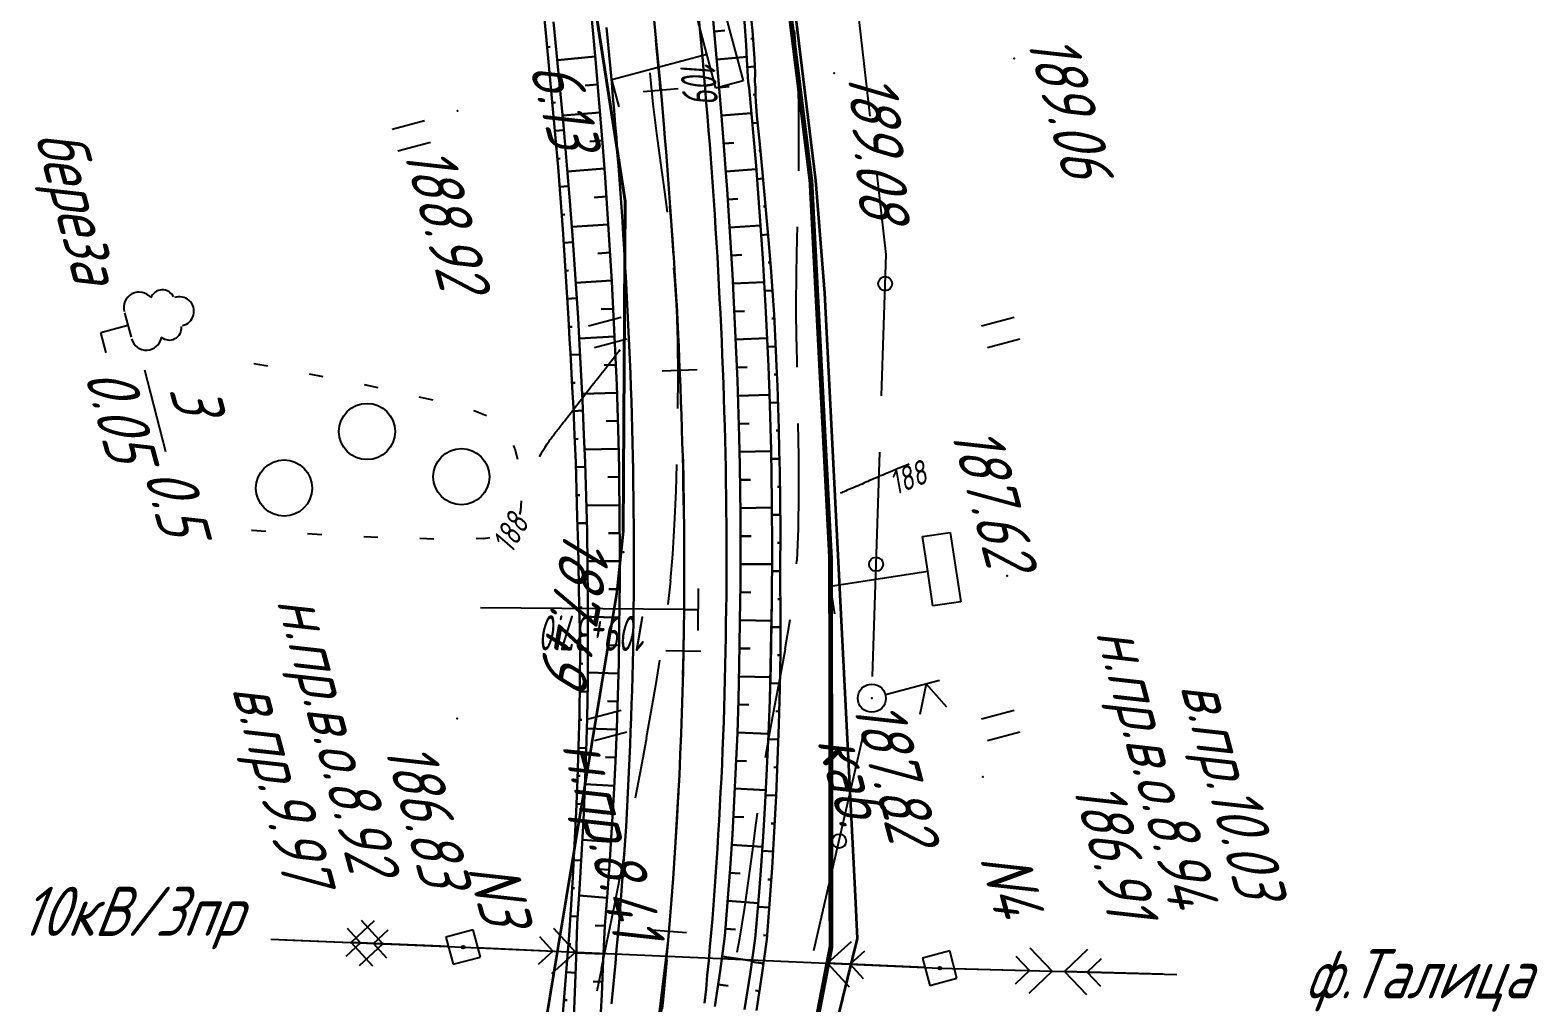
# Model space of a CAD drawing. Header units: millimetres. Extents: x -698 to 8131, y -704 to 4503.
# Drawn here: x 6876.2 to 6983.6, y 948.6 to 1017.9 of the extents above; entities that cross this region are included whole.
import ezdxf

# ---------------------------------------------------------------- set-up
doc = ezdxf.new("R2010")
doc.units = ezdxf.units.MM
doc.linetypes.add('CONTI', pattern=[0])
doc.linetypes.add('STROT', pattern=[1.7, 0.5, -1.2])
for name, color, linetype, lineweight in [('10', 1, 'Continuous', 35), ('КОПИЯ_ОСЬ_13_ОТКОСЫ', 7, 'Continuous', 30), ('КОПИЯ_ОСЬ_ГРАНИЦЫ_ПОЛОС', 7, 'Continuous', 30), ('ОСЬ_ВЕРХ_ПОКРЫТИЯ_ГРАНИЦЫ_ПОЛОС', 7, 'Continuous', 30), ('ОСЬ_ВЕРХ_ПОКРЫТИЯ_ОСЬ', 1, 'Continuous', 30)]:
    doc.layers.add(name, color=color, linetype=linetype, lineweight=lineweight)
for name, color, linetype in [('_Ростелеком', 6, 'Continuous'), ('GOR_BDEFAULT', 212, 'CONTI'), ('NAD_MDEFAULT', 7, 'CONTI'), ('PI_OTDEFAULT', 172, 'CONTI'), ('PI_TTDEFAULT', 5, 'CONTI'), ('PLN_O', 7, 'CONTI'), ('SIT_LDEFAULT', 7, 'CONTI'), ('USLZNDEFAULT', 7, 'CONTI'), ('ZAPSKDEFAULT', 7, 'CONTI'), ('ОСЬ_ВЕРХ_ПОКРЫТИЯ_ОТКОСЫ', 7, 'Continuous'), ('ОСЬ_ВЕРХ_ПОКРЫТИЯ_ПИКЕТЫ', 1, 'Continuous'), ('ОСЬ_ВЕРХ_ПОКРЫТИЯ_РАЗБИВКА_КРИВ', 1, 'Continuous'), ('разметка', 7, 'Continuous')]:
    doc.layers.add(name, color=color, linetype=linetype)
doc.styles.add('eskd', font='isocpeui.ttf', dxfattribs={"width": 1.2})
doc.styles.add('SHRFT', font='isocpeui.ttf', dxfattribs={"width": 3.5})
doc.styles.get("Standard").update_dxf_attribs({"font": 'isocpeui.ttf'})
doc.styles.add('STYLE1', font='isocpeui.ttf', dxfattribs={"width": 0.9})
doc.linetypes.add('кабель_связи_проект.', pattern='A,10,-1,["/",STYLE1,S=3,R=0,X=0,Y=-1.5],-4.1', length=15.1)

# ---------------------------------------------------------------- blocks, each defined once
blk = doc.blocks.new('BL_2011')
at = {"color": 0}
for p, q in [((0, 0), (0, 2.4)), ((1.6, 0), (1.6, 2.4))]:
    blk.add_line(p, q, dxfattribs=at)
blk = doc.blocks.new('BL_27')
at = {"color": 0}
for p, q in [((1, 1), (-1, 1)), ((-1, 1), (-1, -1)), ((1, -1), (1, 1)), ((-1, -1), (1, -1))]:
    blk.add_line(p, q, dxfattribs=at)
blk.add_circle((0, 0), 0.1, dxfattribs=at)
blk = doc.blocks.new('BL_4017')
at = {"color": 0}
for p, q in [((0, 1), (0, 5)), ((2, 5), (0, 4)), ((0, 4), (2, 3))]:
    blk.add_line(p, q, dxfattribs=at)
blk.add_circle((0, 0), 1, dxfattribs=at)
blk = doc.blocks.new('BL_2004')
at = {"color": 0}
blk.add_circle((0, 0), 2, dxfattribs=at)
blk = doc.blocks.new('BL_13')
at = {"color": 0}
for p, q in [((-2.5, 7), (-2.5, 9)), ((-2.5, 9), (2.5, 9)), ((2.5, 9), (2.5, 7)), ((0, 7), (-2.5, 7)), ((0, 0), (0, 7)), ((2.5, 7), (0, 7)), ((2, 0), (0, 0))]:
    blk.add_line(p, q, dxfattribs=at)
blk = doc.blocks.new('BL_104')
at = {"color": 0}
for p, q in [((-0.9, 2), (0.9, 2)), ((0, 0), (0, 2)), ((1.5, 0), (0, 0))]:
    blk.add_line(p, q, dxfattribs=at)
for centre, radius, start, end in [((0, 5.8), 1.04, 358, 185), ((-0.94, 4.8), 0.88, 100, 235), ((0.94, 4.8), 0.88, 305, 80), ((-1, 3.1), 1.1, 115, 270), ((1, 3.1), 1.1, 270, 65)]:
    blk.add_arc(centre, radius, start, end, dxfattribs=at)

msp = doc.modelspace()

# ---------------------------------------------------------------- linework, layer by layer
at = {"ltscale": 7}
msp.add_lwpolyline([(6921.65, 953.62), (6920.44, 943.69)], dxfattribs=at)
at = {"layer": '10'}
for points in [[(6903.56, 1335.79), (6902.93, 1251.98), (6900.44, 1190.24), (6901.27, 1162.86), (6891.78, 1165.22), (6891.42, 1159.6), (6892.21, 1110.29), (6899.55, 1065.05), (6909.84, 1061.9), (6918.53, 1005.72), (6918.4, 982.21), (6917.94, 977.88), (6907.73, 916.2), (6898.31, 876.53), (6898.31, 876.53), (6898.31, 876.53), (6898.31, 876.53), (6884.88, 831.12)], [(6918.4, 982.21), (6918.53, 1005.72), (6909.84, 1061.9), (6899.55, 1065.05), (6892.21, 1110.29), (6891.42, 1159.6), (6891.78, 1165.22), (6901.27, 1162.86), (6900.44, 1190.24), (6902.93, 1251.98), (6903.56, 1335.79)], [(6896.91, 821.23), (6913.82, 871.71), (6914.15, 872.75), (6924.28, 910.31), (6927.42, 921.98), (6935.1, 953.19), (6934.94, 956.19), (6932.75, 999.16), (6932.11, 1007.17), (6926.89, 1050.13), (6922.84, 1083.98), (6922.84, 1083.98), (6919.37, 1113.07), (6919.28, 1115.75), (6918.31, 1146.23), (6918.31, 1146.23), (6917.35, 1176.23), (6916.87, 1191.04), (6916.85, 1206.01), (6916.8, 1235.8), (6916.74, 1265.6), (6916.66, 1295.75)]]:
    msp.add_lwpolyline(points, dxfattribs=at)
at = {"layer": '_Ростелеком', "linetype": 'кабель_связи_проект.', "ltscale": 0.25}
msp.add_lwpolyline([(6923.16, 908.4, 0.35, 0.35, 0), (6929.5, 933.41, 0.35, 0.35, 0), (6933.2, 952.59, 0.35, 0.35, 0), (6933.17, 980.21, 0.35, 0.35, 0), (6931.77, 1007.14, 0.35, 0.35, 0), (6926.42, 1050.15, 0.35, 0.35, 0), (6922.37, 1083.96, 0.35, 0.35, 0), (6918.96, 1114.51, 0.35, 0.35, 0), (6918, 1146.19, 0.35, 0.35, 0), (6916.74, 1191.08, 0.35, 0.35, 0), (6916.85, 1206.01, 0.35, 0.35, 0), (6916.8, 1235.8, 0.35, 0.35, 0), (6916.74, 1265.6, 0.35, 0.35, 0), (6916.66, 1295.75, 0.35, 0.35, 0)], format="xyseb", dxfattribs=at)
at = {"layer": 'GOR_BDEFAULT', "color": 212, "elevation": 188, "flags": 128}
for points in [[(6912.44, 987.53), (6912.56, 987.72), (6912.66, 987.89), (6912.75, 988.04), (6912.84, 988.18), (6912.92, 988.31), (6912.99, 988.42), (6913.06, 988.52), (6913.12, 988.62), (6913.18, 988.7), (6913.24, 988.78), (6913.29, 988.86), (6913.35, 988.93), (6913.4, 988.99), (6913.45, 989.06), (6913.5, 989.13), (6913.56, 989.2), (6913.61, 989.27), (6913.67, 989.35), (6913.73, 989.42), (6913.79, 989.5), (6913.85, 989.58), (6913.92, 989.66), (6913.99, 989.75), (6914.06, 989.84), (6914.13, 989.93), (6914.2, 990.02), (6914.28, 990.12), (6914.35, 990.22), (6914.44, 990.33), (6914.52, 990.44), (6914.61, 990.55), (6914.69, 990.66), (6914.79, 990.78), (6914.88, 990.9), (6914.98, 991.03), (6915.08, 991.16), (6915.19, 991.3), (6915.29, 991.44), (6915.41, 991.58), (6915.52, 991.73), (6915.64, 991.89), (6915.77, 992.05), (6915.9, 992.22), (6916.03, 992.39), (6916.17, 992.57), (6916.31, 992.75), (6916.46, 992.94), (6916.61, 993.13), (6916.76, 993.32), (6916.91, 993.51), (6917.06, 993.7), (6917.21, 993.89), (6917.35, 994.08), (6917.49, 994.26), (6917.63, 994.43), (6917.76, 994.6), (6917.88, 994.75), (6917.99, 994.9), (6918.1, 995.03), (6918.19, 995.15)], [(6938.77, 986.98), (6938.42, 986.84), (6938.1, 986.71), (6937.82, 986.59), (6937.55, 986.48), (6937.31, 986.38), (6937.09, 986.29), (6936.89, 986.2), (6936.71, 986.13), (6936.54, 986.05), (6936.38, 985.98), (6936.23, 985.92), (6936.09, 985.86), (6935.95, 985.8), (6935.82, 985.74), (6935.68, 985.68), (6935.55, 985.62), (6935.41, 985.56), (6935.27, 985.5), (6935.13, 985.44), (6935, 985.38), (6934.86, 985.32), (6934.73, 985.27), (6934.6, 985.21), (6934.47, 985.16), (6934.35, 985.11), (6934.24, 985.06), (6934.13, 985.01), (6934.03, 984.97), (6933.94, 984.93), (6933.86, 984.9)]]:
    msp.add_lwpolyline(points, dxfattribs=at)
at = {"layer": 'NAD_MDEFAULT', "color": 0}
msp.add_line((6884.29, 993.7), (6885.8, 987.88), dxfattribs=at)
at = {"layer": 'PI_TTDEFAULT', "color": 5}
for p in [(6946.24, 1015.88, 189.06), (6933.43, 1014.82, 189.08), (6906.59, 1012.14, 188.92), (6918.42, 980.7, 187.49), (6945.74, 979.02, 187.62), (6936.11, 970.3, 187.32), (6906.56, 968.86, 187.43), (6944.02, 964.7, 187.18)]:
    msp.add_point(p, dxfattribs=at)
at = {"layer": 'PLN_O'}
for p, q in [((6936, 1011.76), (6934.19, 1027.66)), ((6937.13, 1001.91), (6936.46, 1007.79)), ((6936.8, 991.83), (6937.13, 1001.91)), ((6936.15, 971.84), (6936.67, 987.83)), ((6931.99, 952.32), (6935.56, 967.92))]:
    msp.add_line(p, q, dxfattribs=at)
for centre in [(6937.06, 999.83), (6936.41, 979.84), (6933.78, 960.12)]:
    msp.add_circle(centre, 0.5, dxfattribs=at)
at = {"layer": 'SIT_LDEFAULT', "color": 7}
for p, q in [((6930.67, 1017.04), (6930.59, 1017.87)), ((6930.81, 1014.92), (6930.66, 1017.04)), ((6920.3, 1014.84), (6920.3, 1014.82)), ((6920.3, 1014.82), (6920.52, 1012.61)), ((6930.9, 1012.73), (6930.81, 1014.92)), ((6920.52, 1012.61), (6920.77, 1010.53)), ((6930.92, 1010.42), (6930.9, 1012.73)), ((6920.77, 1010.53), (6921.05, 1008.45)), ((6930.9, 1008.02), (6930.92, 1010.42)), ((6921.05, 1008.45), (6921.33, 1006.37)), ((6930.9, 1007.88), (6930.9, 1008.02)), ((6921.34, 1006.37), (6921.53, 1004.92)), ((6930.8, 1003.08), (6930.82, 1003.88)), ((6930.74, 1000.61), (6930.79, 1003.08)), ((6921.98, 1000.95), (6922.06, 1000.12)), ((6922.06, 1000.12), (6922.19, 998.03)), ((6930.72, 998.19), (6930.74, 1000.61)), ((6922.19, 998.03), (6922.26, 995.76)), ((6930.75, 995.69), (6930.73, 998.19)), ((6922.26, 995.76), (6922.28, 993.2)), ((6930.79, 993.88), (6930.76, 995.69)), ((6892.09, 994.14), (6892.95, 993.99)), ((6892.95, 993.99), (6893.07, 993.97)), ((6896.03, 993.41), (6897.01, 993.22)), ((6899.94, 992.64), (6900.92, 992.44)), ((6922.28, 993.2), (6922.27, 990.95)), ((6903.85, 991.78), (6904.83, 991.56)), ((6907.73, 990.79), (6907.82, 990.77)), ((6907.82, 990.77), (6908.66, 990.44)), ((6930.9, 987.52), (6930.86, 989.88)), ((6910.57, 988.3), (6910.67, 988.07)), ((6910.68, 988.07), (6910.86, 987.34)), ((6930.92, 984.86), (6930.9, 987.52)), ((6922.2, 986.96), (6922.15, 985.08)), ((6922.15, 985.08), (6922.04, 982.64)), ((6930.88, 982.36), (6930.92, 984.86)), ((6911.13, 984.37), (6911.08, 983.64)), ((6911.08, 983.64), (6911, 983.39)), ((6891.97, 982.25), (6891.93, 982.25)), ((6892.94, 982.18), (6891.97, 982.24)), ((6896.92, 981.95), (6895.92, 982.01)), ((6900.93, 981.75), (6899.93, 981.79)), ((6904.92, 981.64), (6903.92, 981.67)), ((6908.45, 981.67), (6907.92, 981.66)), ((6908.91, 981.72), (6908.45, 981.66)), ((6922.04, 982.64), (6921.92, 980.55)), ((6930.78, 980.11), (6930.88, 982.36)), ((6921.91, 980.55), (6921.75, 978.67)), ((6930.75, 979.87), (6930.77, 980.11)), ((6921.76, 978.67), (6921.57, 976.97)), ((6929.94, 973.82), (6930.29, 975.91)), ((6929.57, 971.74), (6929.95, 973.82)), ((6920.99, 973.02), (6920.69, 971.2)), ((6920.69, 971.2), (6920.37, 969.34)), ((6929.17, 969.66), (6929.57, 971.74)), ((6920.37, 969.34), (6920.04, 967.48)), ((6928.79, 967.59), (6929.17, 969.66)), ((6920.05, 967.48), (6919.68, 965.4)), ((6928.54, 966.07), (6928.79, 967.59)), ((6919.68, 965.4), (6919.26, 963.17)), ((6927.6, 959.36), (6927.87, 961.42)), ((6927.88, 961.42), (6927.97, 962.11)), ((6918.5, 959.25), (6918.2, 957.7)), ((6927.32, 957.3), (6927.61, 959.36)), ((6918.19, 957.7), (6917.68, 955.16)), ((6927.03, 955.25), (6927.32, 957.3)), ((6917.68, 955.16), (6917.22, 952.88)), ((6926.7, 953.2), (6927.03, 955.25)), ((6898.73, 953.91), (6899.68, 952.87)), ((6900.67, 954.43), (6899.01, 952.9)), ((6901.28, 952.8), (6899.75, 954.47)), ((6900.61, 952.83), (6901.65, 953.79)), ((6914.99, 952.22), (6913.46, 953.89)), ((6893.29, 953.13), (6907, 952.57)), ((6894.29, 953.09), (6901.28, 952.8)), ((6899.68, 952.87), (6898.64, 951.91)), ((6906, 952.61), (6899.01, 952.9)), ((6899.01, 952.9), (6900.54, 951.23)), ((6899.62, 951.27), (6901.28, 952.8)), ((6901.56, 951.79), (6900.61, 952.83)), ((6912.44, 953.33), (6913.39, 952.29)), ((6917.22, 952.88), (6916.84, 951.01)), ((6926.52, 952.22), (6926.7, 953.2)), ((6934.63, 952.95), (6932.96, 951.42)), ((6907, 952.57), (6940.95, 951.07)), ((6908, 952.53), (6914.99, 952.22)), ((6913.39, 952.29), (6912.35, 951.33)), ((6913.32, 950.69), (6914.99, 952.22)), ((6934.56, 951.35), (6935.6, 952.31)), ((6946.37, 951.93), (6947.35, 950.9)), ((6948.95, 950.86), (6947.39, 952.5)), ((6951.48, 952.39), (6949.84, 950.83)), ((6951.44, 950.79), (6952.47, 951.76)), ((6916.85, 951.01), (6916.52, 949.44)), ((6939.95, 951.11), (6932.96, 951.42)), ((6932.96, 951.42), (6934.49, 949.75)), ((6935.51, 950.31), (6934.56, 951.35)), ((6940.95, 951.07), (6957.84, 950.62)), ((6941.95, 951.04), (6948.95, 950.86)), ((6947.35, 950.9), (6946.32, 949.93)), ((6947.31, 949.3), (6948.95, 950.86)), ((6956.84, 950.65), (6949.84, 950.83)), ((6949.84, 950.83), (6951.4, 949.19)), ((6952.42, 949.76), (6951.44, 950.79))]:
    msp.add_line(p, q, dxfattribs=at)
at = {"layer": 'КОПИЯ_ОСЬ_13_ОТКОСЫ'}
for points in [[(6912.71, 1019.4), (6912.91, 1017.44), (6913.35, 1012.78), (6913.76, 1008.12), (6914.09, 1003.71), (6914.5, 997.35), (6914.58, 995.88), (6914.64, 994.9), (6914.77, 992.46), (6914.85, 990.99), (6914.94, 989.04), (6915.03, 987.08), (6915.05, 986.11), (6915.1, 984.15), (6915.12, 983.18), (6915.18, 981.22), (6915.23, 978.3), (6915.26, 976.74), (6915.3, 975.27), (6915.33, 973.81), (6915.31, 971.48), (6915.28, 969.16), (6915.22, 966.84), (6915.14, 964.52), (6915.05, 962.19), (6914.94, 959.87), (6914.81, 957.55), (6914.66, 955.23), (6914.54, 953.42), (6914.32, 950.47), (6914.07, 947.52)], [(6916.01, 1020.24), (6916.43, 1015.79), (6916.93, 1009.87), (6917.12, 1007.4), (6917.22, 1005.92), (6917.6, 999.99), (6917.86, 994.56), (6917.94, 992.59), (6918.06, 988.64), (6918.1, 986.67), (6918.12, 985.68), (6918.14, 983.71), (6918.16, 980.26), (6918.15, 978.29), (6918.14, 977.3), (6918.08, 972.82), (6918.02, 970.48), (6917.94, 968.13), (6917.84, 965.79), (6917.73, 963.45), (6917.59, 961.11), (6917.44, 958.77), (6917.27, 956.43), (6917.08, 954.09), (6916.98, 951.63), (6916.87, 949.16), (6916.73, 946.7)], [(6913.44, 1018.48), (6913.8, 1014.8), (6914.14, 1011.12), (6914.6, 1005.72), (6914.78, 1003.27), (6915.18, 997.39), (6915.27, 995.92), (6915.5, 991.51), (6915.6, 989.06), (6915.68, 987.1), (6915.82, 982.21), (6915.89, 977.32), (6915.89, 973.8), (6915.87, 971.35), (6915.82, 968.91), (6915.75, 966.47), (6915.66, 964.02), (6915.56, 961.58), (6915.43, 959.14), (6915.28, 956.7), (6915.11, 954.26), (6915.04, 951.81), (6914.96, 949.36), (6914.85, 946.91)], [(6913.44, 1018.48), (6913.8, 1014.8), (6914.14, 1011.12), (6914.6, 1005.72), (6914.78, 1003.27), (6915.18, 997.39), (6915.27, 995.92), (6915.5, 991.51), (6915.6, 989.06), (6915.68, 987.1), (6915.82, 982.21), (6915.89, 977.32), (6915.89, 973.8), (6915.87, 971.35), (6915.82, 968.91), (6915.75, 966.47), (6915.66, 964.02), (6915.56, 961.58), (6915.43, 959.14), (6915.28, 956.7), (6915.11, 954.26), (6915.04, 951.81), (6914.96, 949.36), (6914.85, 946.91)], [(6924.8, 1018.61), (6925.17, 1014.6), (6925.38, 1012.08), (6925.5, 1010.58), (6925.69, 1008.06), (6925.8, 1006.55), (6926, 1003.53), (6926.18, 1000.51), (6926.45, 994.96), (6926.53, 992.93), (6926.65, 988.89), (6926.7, 986.87), (6926.75, 983.33), (6926.76, 981.3), (6926.76, 980.29), (6926.75, 978.26), (6926.74, 977.25), (6926.67, 972.63), (6926.61, 970.22), (6926.53, 967.81), (6926.43, 965.4), (6926.31, 962.99), (6926.18, 960.58), (6926.02, 958.17), (6925.84, 955.77), (6925.65, 953.36), (6925.3, 950.85), (6924.93, 948.35)], [(6927.02, 1018.83), (6927.09, 1017.82), (6927.16, 1016.81), (6927.21, 1015.8), (6927.31, 1014.18), (6927.38, 1013.78), (6927.86, 1008.23), (6928.11, 1004.94), (6928.34, 1001.65), (6928.56, 997.8), (6928.74, 993.94), (6928.82, 992.01), (6928.93, 987.94), (6928.99, 984.37), (6929.02, 980.81), (6928.99, 977.23), (6928.9, 972.59), (6928.84, 970.16), (6928.75, 967.73), (6928.64, 965.3), (6928.51, 962.87), (6928.36, 960.45), (6928.2, 958.02), (6928.01, 955.6), (6927.81, 953.18), (6927.44, 950.65), (6927.05, 948.13)], [(6927.02, 1018.83), (6927.09, 1017.82), (6927.16, 1016.81), (6927.21, 1015.8), (6927.31, 1014.18), (6927.38, 1013.78), (6927.86, 1008.23), (6928.11, 1004.94), (6928.34, 1001.65), (6928.56, 997.8), (6928.74, 993.94), (6928.82, 992.01), (6928.93, 987.94), (6928.99, 984.37), (6929.02, 980.81), (6928.99, 977.23), (6928.91, 972.59), (6928.84, 970.16), (6928.75, 967.73), (6928.64, 965.3), (6928.51, 962.87), (6928.36, 960.45), (6928.2, 958.02), (6928.01, 955.6), (6927.81, 953.18), (6927.44, 950.65), (6927.05, 948.13)], [(6927.49, 1018.94), (6927.6, 1017.87), (6927.69, 1016.86), (6927.75, 1015.85), (6927.81, 1014.84), (6927.78, 1014.22), (6927.83, 1013.82), (6927.83, 1013.68), (6927.83, 1013.53), (6927.83, 1013.39), (6927.83, 1013.24), (6927.83, 1013.1), (6927.84, 1012.95), (6927.85, 1012.81), (6927.92, 1011.79), (6928.13, 1009.78), (6928.33, 1007.76), (6928.78, 1002.7), (6928.94, 1000.67), (6929.09, 998.64), (6929.15, 997.63), (6929.28, 995.08), (6929.32, 993.96), (6929.38, 992.54), (6929.44, 991.01), (6929.48, 989.48), (6929.52, 987.95), (6929.56, 986.42), (6929.59, 984.38), (6929.6, 982.34), (6929.59, 979.28), (6929.61, 975.85), (6929.61, 974.31), (6929.6, 973.55), (6929.56, 970.99), (6929.49, 968.43), (6929.4, 965.88), (6929.29, 963.32), (6929.16, 960.77), (6929.01, 958.21), (6928.83, 955.66), (6928.64, 953.11), (6928.27, 950.58), (6927.89, 948.05)], [(6924.88, 1017.79), (6925.63, 1017.86)], [(6927.65, 1017.29), (6927.49, 1017.27)], [(6912.98, 1016.69), (6913.19, 1016.71)], [(6916.41, 1016.01), (6913.71, 1015.76)], [(6925.06, 1015.8), (6927.2, 1015.99)], [(6927.78, 1015.29), (6927.24, 1015.26)], [(6913.18, 1014.7), (6913.81, 1014.76)], [(6916.58, 1014.01), (6915.68, 1013.94)], [(6925.24, 1013.81), (6925.95, 1013.87)], [(6927.83, 1013.3), (6927.65, 1013.29)], [(6913.36, 1012.71), (6913.57, 1012.73)], [(6916.75, 1012.02), (6914.08, 1011.8)], [(6925.4, 1011.81), (6927.53, 1011.98)], [(6913.54, 1010.71), (6914.17, 1010.77)], [(6927.97, 1011.3), (6927.6, 1011.26)], [(6916.92, 1010.03), (6916.03, 1009.95)], [(6925.56, 1009.82), (6926.27, 1009.87)], [(6913.71, 1008.72), (6913.92, 1008.74)], [(6928.17, 1009.31), (6928.05, 1009.3)], [(6917.07, 1008.03), (6914.42, 1007.83)], [(6925.71, 1007.82), (6927.88, 1007.98)], [(6913.87, 1006.73), (6914.51, 1006.78)], [(6928.37, 1007.32), (6927.94, 1007.28)], [(6917.21, 1006.04), (6916.33, 1005.98)], [(6925.85, 1005.83), (6926.57, 1005.88)], [(6928.55, 1005.33), (6928.4, 1005.32)], [(6914.02, 1004.73), (6914.23, 1004.75)], [(6917.34, 1004.04), (6914.73, 1003.88)], [(6925.98, 1003.83), (6928.18, 1003.97)], [(6928.72, 1003.34), (6928.23, 1003.29)], [(6914.16, 1002.74), (6914.81, 1002.78)], [(6917.47, 1002.05), (6916.6, 1001.99)], [(6926.1, 1001.84), (6926.84, 1001.88)], [(6928.89, 1001.34), (6928.72, 1001.33)], [(6914.28, 1000.74), (6914.5, 1000.76)], [(6917.59, 1000.05), (6915.01, 999.89)], [(6926.21, 999.84), (6928.44, 999.95)], [(6929.04, 999.35), (6928.48, 999.31)], [(6914.41, 998.75), (6915.08, 998.79)], [(6917.69, 998.05), (6916.83, 998.01)], [(6926.31, 997.84), (6927.05, 997.88)], [(6914.53, 996.75), (6914.76, 996.76)], [(6929.17, 997.35), (6928.98, 997.35)], [(6917.79, 996.06), (6915.27, 995.93)], [(6926.41, 995.85), (6928.65, 995.95)], [(6914.65, 994.75), (6915.33, 994.79)], [(6929.26, 995.36), (6928.68, 995.33)], [(6917.88, 994.06), (6917.04, 994.03)], [(6926.49, 993.85), (6927.24, 993.88)], [(6914.76, 992.76), (6914.98, 992.77)], [(6929.35, 993.36), (6929.15, 993.35)], [(6917.95, 992.06), (6915.47, 991.98)], [(6926.56, 991.85), (6928.82, 991.92)], [(6929.42, 991.36), (6928.84, 991.34)], [(6914.86, 990.76), (6915.53, 990.79)], [(6918.01, 990.06), (6917.19, 990.04)], [(6926.62, 989.85), (6927.38, 989.87)], [(6929.49, 989.36), (6929.29, 989.36)], [(6914.96, 988.76), (6915.18, 988.77)], [(6918.07, 988.06), (6915.64, 988.01)], [(6926.68, 987.85), (6928.94, 987.9)], [(6929.54, 987.36), (6928.95, 987.35)], [(6915.04, 986.76), (6915.69, 986.78)], [(6918.11, 986.06), (6917.3, 986.05)], [(6926.71, 985.85), (6927.47, 985.86)], [(6929.57, 985.36), (6929.38, 985.36)], [(6915.08, 984.76), (6915.3, 984.77)], [(6918.14, 984.06), (6915.76, 984.03)], [(6926.74, 983.85), (6929, 983.88)], [(6915.13, 982.76), (6915.8, 982.78)], [(6929.59, 983.36), (6929, 983.36)], [(6918.15, 982.06), (6917.36, 982.06)], [(6926.76, 981.85), (6927.51, 981.85)], [(6915.19, 980.76), (6915.41, 980.77)], [(6929.6, 981.36), (6929.4, 981.36)], [(6918.16, 980.06), (6915.85, 980.07)], [(6926.76, 979.85), (6929.01, 979.84)], [(6915.23, 978.77), (6915.87, 978.78)], [(6929.59, 979.36), (6929, 979.36)], [(6918.15, 978.06), (6917.38, 978.07)], [(6926.75, 977.85), (6927.5, 977.84)], [(6929.61, 977.36), (6929.41, 977.36)], [(6915.26, 976.77), (6915.47, 976.77)], [(6918.12, 976.06), (6915.89, 976.09)], [(6926.72, 975.85), (6928.96, 975.82)], [(6929.61, 975.36), (6928.96, 975.36)], [(6915.31, 974.77), (6915.89, 974.78)], [(6918.09, 974.06), (6917.35, 974.07)], [(6926.69, 973.85), (6927.44, 973.84)], [(6929.6, 973.36), (6929.38, 973.37)], [(6915.33, 972.77), (6915.52, 972.76)], [(6918.06, 972.06), (6915.88, 972.12)], [(6926.66, 971.85), (6928.88, 971.8)], [(6929.56, 971.36), (6928.87, 971.38)], [(6915.3, 970.77), (6915.86, 970.76)], [(6918, 970.06), (6917.28, 970.09)], [(6926.6, 969.85), (6927.34, 969.83)], [(6915.27, 968.77), (6915.45, 968.76)], [(6929.52, 969.36), (6929.28, 969.37)], [(6917.94, 968.06), (6915.8, 968.15)], [(6926.53, 967.85), (6928.75, 967.77)], [(6915.22, 966.77), (6915.76, 966.75)], [(6929.45, 967.36), (6928.73, 967.39)], [(6917.85, 966.07), (6917.14, 966.1)], [(6926.45, 965.85), (6927.19, 965.82)], [(6915.15, 964.77), (6915.33, 964.76)], [(6929.38, 965.37), (6929.14, 965.38)], [(6917.76, 964.07), (6915.67, 964.18)], [(6926.36, 963.86), (6928.56, 963.75)], [(6929.29, 963.37), (6928.54, 963.4)], [(6915.08, 962.77), (6915.61, 962.75)], [(6917.65, 962.07), (6916.95, 962.11)], [(6926.25, 961.86), (6926.98, 961.82)], [(6929.19, 961.37), (6928.94, 961.38)], [(6914.99, 960.77), (6915.16, 960.76)], [(6917.53, 960.08), (6915.48, 960.21)], [(6926.13, 959.86), (6928.32, 959.72)], [(6929.08, 959.37), (6928.29, 959.42)], [(6914.88, 958.77), (6915.4, 958.75)], [(6917.39, 958.08), (6916.71, 958.13)], [(6926, 957.87), (6926.73, 957.82)], [(6928.95, 957.38), (6928.69, 957.39)], [(6914.76, 956.78), (6914.94, 956.77)], [(6917.24, 956.09), (6915.25, 956.24)], [(6925.85, 955.87), (6928.02, 955.71)], [(6928.81, 955.38), (6928, 955.44)], [(6914.63, 954.78), (6915.14, 954.74)], [(6917.08, 954.09), (6916.41, 954.11)], [(6925.69, 953.88), (6926.41, 953.82)], [(6914.49, 952.78), (6914.66, 952.77)], [(6928.66, 953.39), (6928.39, 953.41)], [(6917, 952.09), (6915.05, 952.17)], [(6925.44, 951.89), (6927.58, 951.59)], [(6914.34, 950.79), (6915.01, 950.74)], [(6928.39, 951.4), (6927.57, 951.52)], [(6916.91, 950.09), (6916.26, 950.12)], [(6925.16, 949.91), (6925.87, 949.81)], [(6928.1, 949.42), (6927.82, 949.47)], [(6914.18, 948.8), (6914.4, 948.78)]]:
    msp.add_lwpolyline(points, dxfattribs=at)
at = {"layer": 'КОПИЯ_ОСЬ_ГРАНИЦЫ_ПОЛОС'}
msp.add_lwpolyline([(6924.2, 948.58), (6924.3, 949.58), (6924.39, 950.58), (6924.49, 951.58), (6924.58, 952.58), (6924.66, 953.58), (6924.75, 954.58), (6924.83, 955.58), (6924.9, 956.58), (6924.97, 957.58), (6925.04, 958.59), (6925.11, 959.59), (6925.17, 960.59), (6925.23, 961.59), (6925.29, 962.6), (6925.34, 963.6), (6925.39, 964.6), (6925.44, 965.6), (6925.48, 966.61), (6925.52, 967.61), (6925.56, 968.62), (6925.59, 969.62), (6925.62, 970.62), (6925.65, 971.63), (6925.67, 972.63), (6925.69, 973.64), (6925.71, 974.64), (6925.72, 975.64), (6925.73, 976.65), (6925.75, 977.65), (6925.75, 978.66), (6925.76, 979.66), (6925.76, 980.67), (6925.76, 981.67), (6925.75, 982.68), (6925.74, 983.68), (6925.73, 984.69), (6925.72, 985.69), (6925.7, 986.7), (6925.68, 987.7), (6925.66, 988.71), (6925.63, 989.71), (6925.6, 990.72), (6925.57, 991.72), (6925.54, 992.72), (6925.5, 993.73), (6925.46, 994.73), (6925.42, 995.73), (6925.37, 996.73), (6925.32, 997.74), (6925.27, 998.74), (6925.22, 999.74), (6925.17, 1000.74), (6925.11, 1001.74), (6925.05, 1002.75), (6924.98, 1003.75), (6924.92, 1004.75), (6924.85, 1005.75), (6924.78, 1006.75), (6924.71, 1007.75), (6924.64, 1008.75), (6924.56, 1009.75), (6924.48, 1010.75), (6924.4, 1011.75), (6924.32, 1012.74), (6924.24, 1013.74), (6924.15, 1014.74), (6924.06, 1015.74), (6923.97, 1016.74), (6923.88, 1017.73), (6923.79, 1018.73)], dxfattribs=at)
at = {"layer": 'ОСЬ_ВЕРХ_ПОКРЫТИЯ_ГРАНИЦЫ_ПОЛОС'}
for points in [[(6916.01, 1020.24), (6916.43, 1015.79), (6916.93, 1009.87), (6917.12, 1007.4), (6917.22, 1005.92), (6917.6, 999.99), (6917.86, 994.56), (6917.94, 992.59), (6918.06, 988.64), (6918.1, 986.67), (6918.12, 985.68), (6918.14, 983.71), (6918.16, 980.26), (6918.15, 978.29), (6918.14, 977.3), (6918.08, 972.82), (6918.02, 970.48), (6917.94, 968.13), (6917.84, 965.79), (6917.73, 963.45), (6917.59, 961.11), (6917.44, 958.77), (6917.27, 956.43), (6917.08, 954.09), (6916.98, 951.63), (6916.87, 949.16), (6916.73, 946.7)], [(6924.8, 1018.61), (6925.17, 1014.6), (6925.38, 1012.08), (6925.5, 1010.58), (6925.69, 1008.06), (6925.8, 1006.55), (6926, 1003.53), (6926.18, 1000.51), (6926.45, 994.96), (6926.53, 992.93), (6926.65, 988.89), (6926.7, 986.87), (6926.75, 983.33), (6926.76, 981.3), (6926.76, 980.29), (6926.75, 978.26), (6926.74, 977.25), (6926.67, 972.63), (6926.61, 970.22), (6926.53, 967.81), (6926.43, 965.4), (6926.31, 962.99), (6926.18, 960.58), (6926.02, 958.17), (6925.84, 955.77), (6925.65, 953.36), (6925.3, 950.85), (6924.93, 948.35)], [(6917.56, 948.52), (6917.66, 949.49), (6917.75, 950.46), (6917.84, 951.43), (6917.93, 952.4), (6918.02, 953.37), (6918.1, 954.34), (6918.18, 955.31), (6918.26, 956.28), (6918.33, 957.25), (6918.4, 958.22), (6918.47, 959.19), (6918.53, 960.16), (6918.6, 961.14), (6918.65, 962.11), (6918.71, 963.08), (6918.76, 964.05), (6918.81, 965.03), (6918.85, 966), (6918.89, 966.97), (6918.93, 967.94), (6918.97, 968.92), (6919, 969.89), (6919.03, 970.86), (6919.05, 971.84), (6919.08, 972.81), (6919.1, 973.78), (6919.11, 974.76), (6919.13, 975.73), (6919.13, 976.7), (6919.15, 977.69), (6919.15, 978.67), (6919.16, 979.65), (6919.16, 980.64), (6919.16, 981.62), (6919.15, 982.61), (6919.14, 983.59), (6919.13, 984.58), (6919.12, 985.56), (6919.1, 986.55), (6919.08, 987.53), (6919.06, 988.52), (6919.03, 989.5), (6919.01, 990.49), (6918.98, 991.47), (6918.94, 992.46), (6918.91, 993.44), (6918.87, 994.43), (6918.82, 995.42), (6918.78, 996.4), (6918.73, 997.39), (6918.68, 998.37), (6918.63, 999.36), (6918.58, 1000.34), (6918.52, 1001.33), (6918.46, 1002.31), (6918.4, 1003.3), (6918.34, 1004.29), (6918.27, 1005.27), (6918.2, 1006.26), (6918.13, 1007.24), (6918.06, 1008.23), (6917.98, 1009.21), (6917.91, 1010.2), (6917.83, 1011.18), (6917.75, 1012.17), (6917.66, 1013.15), (6917.58, 1014.14), (6917.49, 1015.13), (6917.4, 1016.11), (6917.31, 1017.1), (6917.22, 1018.08)]]:
    msp.add_lwpolyline(points, dxfattribs=at)
at = {"layer": 'ОСЬ_ВЕРХ_ПОКРЫТИЯ_ОСЬ'}
msp.add_lwpolyline([(6920.56, 1019.08), (6920.75, 1017.11), (6920.94, 1015.14), (6921.12, 1013.17), (6921.29, 1011.2), (6921.37, 1010.22), (6921.45, 1009.23), (6921.53, 1008.25), (6921.61, 1007.26), (6921.68, 1006.27), (6921.75, 1005.29), (6921.82, 1004.3), (6921.89, 1003.31), (6921.96, 1002.33), (6922.02, 1001.34), (6922.08, 1000.35), (6922.14, 999.37), (6922.19, 998.38), (6922.25, 997.39), (6922.3, 996.4), (6922.35, 995.42), (6922.39, 994.43), (6922.44, 993.44), (6922.48, 992.45), (6922.51, 991.46), (6922.55, 990.48), (6922.58, 989.49), (6922.61, 988.5), (6922.64, 987.51), (6922.66, 986.52), (6922.68, 985.53), (6922.7, 984.54), (6922.72, 983.55), (6922.73, 982.57), (6922.74, 981.58), (6922.74, 980.59), (6922.75, 979.6), (6922.74, 978.61), (6922.74, 977.62), (6922.73, 976.63), (6922.73, 976.63, -0.039411), (6918.62, 929.59)], format="xyb", dxfattribs=at)
at = {"layer": 'ОСЬ_ВЕРХ_ПОКРЫТИЯ_ОТКОСЫ'}
msp.add_lwpolyline([(6916.01, 1020.24), (6916.43, 1015.79), (6916.93, 1009.87), (6917.12, 1007.4), (6917.22, 1005.92), (6917.6, 999.99), (6917.86, 994.56), (6917.94, 992.59), (6918.06, 988.64), (6918.1, 986.67), (6918.12, 985.68), (6918.14, 983.71), (6918.16, 980.26), (6918.15, 978.29), (6918.14, 977.3), (6918.08, 972.82), (6918.02, 970.48), (6917.94, 968.13), (6917.84, 965.79), (6917.73, 963.45), (6917.59, 961.11), (6917.44, 958.77), (6917.27, 956.43), (6917.08, 954.09), (6916.98, 951.63), (6916.87, 949.16), (6916.73, 946.7)], dxfattribs=at)
at = {"layer": 'ОСЬ_ВЕРХ_ПОКРЫТИЯ_ПИКЕТЫ'}
for p, q in [((6919.83, 1013.51), (6922.32, 1013.73)), ((6919.83, 1013.51), (6922.32, 1013.73)), ((6921.18, 993.61), (6923.67, 993.72)), ((6921.44, 973.7), (6923.94, 973.65)), ((6920.42, 953.81), (6922.91, 953.6))]:
    msp.add_line(p, q, dxfattribs=at)
at = {"layer": 'ОСЬ_ВЕРХ_ПОКРЫТИЯ_РАЗБИВКА_КРИВ'}
for p, q in [((6923.75, 978.12), (6923.72, 975.12)), ((6922.73, 976.63), (6908.23, 976.75)), ((6922.73, 976.63), (6923.73, 976.62))]:
    msp.add_line(p, q, dxfattribs=at)
at = {"layer": 'разметка', "linetype": 'STROT', "lineweight": 30, "ltscale": 7}
msp.add_lwpolyline([(6905.95, 1344.28, -0.038365), (6909.42, 1253.17), (6908.09, 1153.14, 0.018687), (6908.76, 1114.94, 0.024103), (6912.98, 1076.96), (6918.07, 1041.24, -0.013983), (6921.99, 1001.83, -0.088945), (6909.8, 889.86)], format="xyb", dxfattribs=at)

# ---------------------------------------------------------------- block references
at = {"layer": '_Ростелеком', "rotation": 278.6569722782696}
msp.add_blockref('BL_13', (6933.17, 978.29), dxfattribs=at)
at = {"layer": 'USLZNDEFAULT', "color": 7, "rotation": 285}
for name, p in [('BL_13', (6917.6, 1014.37)), ('BL_104', (6881.18, 996.36)), ('BL_2004', (6900.15, 989.3)), ('BL_2004', (6906.87, 986.08)), ('BL_2004', (6894.24, 985.27)), ('BL_4017', (6936.11, 970.3)), ('BL_27', (6907, 952.57)), ('BL_27', (6940.95, 951.07))]:
    msp.add_blockref(name, p, dxfattribs=at)
at = {"layer": 'ZAPSKDEFAULT', "color": 7, "rotation": 285}
for p in [(6901.93, 1010.83), (6915.93, 996.83), (6943.93, 996.83), (6915.93, 968.83), (6943.93, 968.83)]:
    msp.add_blockref('BL_2011', p, dxfattribs=at)

# ---------------------------------------------------------------- texts
at = {"layer": 'GOR_BDEFAULT', "color": 212, "style": 'SHRFT', "width": 0.75}
for rotation, p in [(21.6098, (6937.79, 984.74, 188)), (60.2207, (6910.46, 980.53, 188))]:
    msp.add_text('188', height=1.722, rotation=rotation, dxfattribs=at).set_placement(p)
at = {"layer": 'NAD_MDEFAULT', "color": 7, "style": 'eskd', "oblique": 10, "width": 0.8}
for s, p in [('6.13', (6911.68, 1015.3)), (' береза', (6876, 1012.15)), (' 0.05', (6879.53, 995.16)), (' 3', (6885.56, 994.04)), (' 0.5', (6883.77, 988.07)), ('н.пр.в.о.8.92', (6893.7, 977.24)), ('н.пр.в.о.8.94', (6952.05, 974.99)), ('в.пр.10.03', (6958.06, 971.17)), ('в.пр.9.97', (6890.51, 971)), ('н.пр.8.41', (6914.03, 966.95)), ('каб.', (6932.2, 967.29)), ('N4', (6943.76, 958.94)), ('N3', (6907.28, 958.23))]:
    msp.add_text(s, height=3.5, rotation=285, dxfattribs=at).set_placement(p)
msp.add_text('10кВ/3пр', height=3.5, dxfattribs=at).set_placement((6875.44, 953.37))
at = {"layer": 'PI_OTDEFAULT', "color": 172, "style": 'eskd', "oblique": 10, "width": 0.8}
for s, rotation, p in [('189.06', 285, (6947.13, 1017.23)), ('189.08', 275, (6934.37, 1014.91)), ('188.92', 285, (6902.71, 1009.28)), ('187.62', 285, (6941.7, 989.32)), ('187.49', 260, (6914.24, 982.42)), ('187.82', 285, (6934.73, 969.8)), ('186.83', 285, (6901.36, 966.83)), ('186.91', 285, (6950.39, 964.04))]:
    msp.add_text(s, height=3.5, rotation=rotation, dxfattribs=at).set_placement(p)
at = {"layer": 'PLN_O', "style": 'eskd', "oblique": 10, "width": 0.8}
msp.add_text('ф.Талица', height=3.5, dxfattribs=at).set_placement((6966.93, 948.92))
at = {"layer": 'ОСЬ_ВЕРХ_ПОКРЫТИЯ_ПИКЕТЫ', "width": 0.6}
msp.add_text('109', height=2.5, rotation=275.1326, dxfattribs=at).set_placement((6922.4, 1015.62))
at = {"layer": 'ОСЬ_ВЕРХ_ПОКРЫТИЯ_РАЗБИВКА_КРИВ', "width": 0.6}
msp.add_text('109+37.0', height=2.5, rotation=179.514, dxfattribs=at).set_placement((6920.23, 976.15))

doc.saveas('drawing.dxf')
